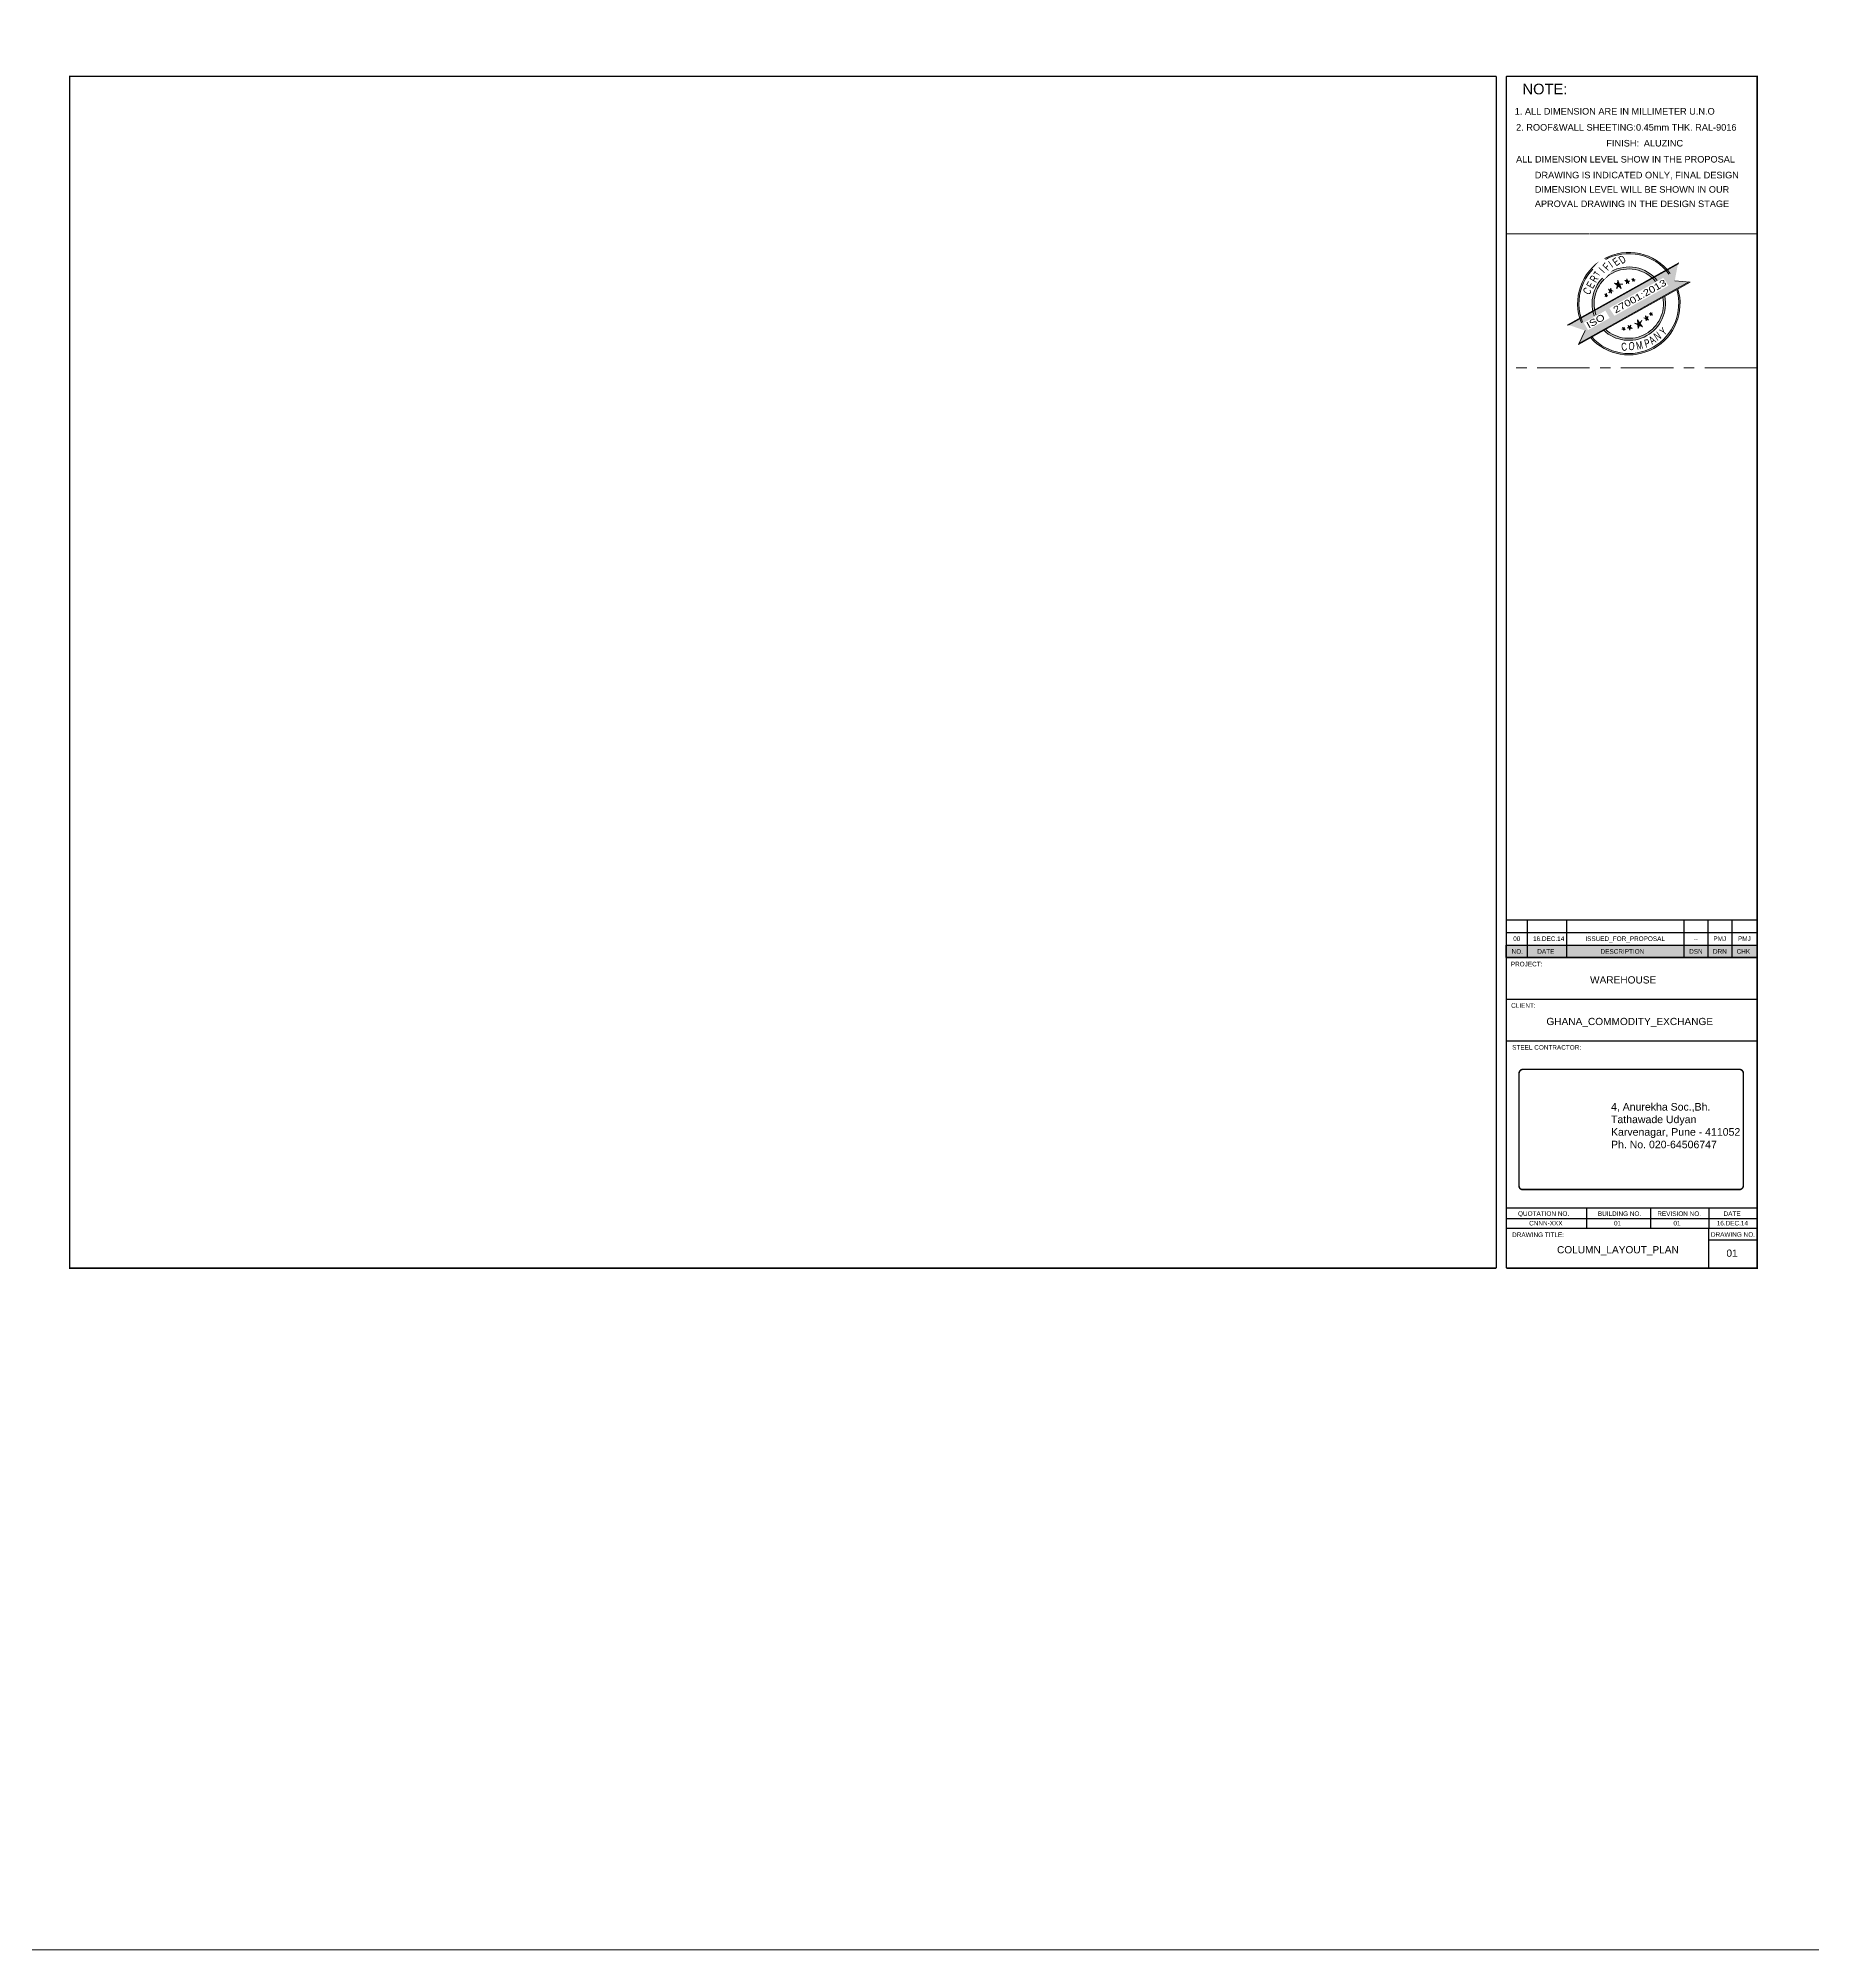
# Model space of a CAD drawing. Header units: millimetres. Extents: x 68421 to 1479662, y -51504 to 144751.
# Drawn here: x 591202 to 642231, y -4942 to 50032 of the extents above; entities that cross this region are included whole.
import ezdxf
from ezdxf.enums import TextEntityAlignment as Align

# ---------------------------------------------------------------- set-up
doc = ezdxf.new("R2010")
doc.units = ezdxf.units.MM
doc.header["$LTSCALE"] = 0.35
doc.header["$MEASUREMENT"] = 0
doc.linetypes.add('CENTER', pattern=[6884.562, 4302.852, -860.57, 860.57, -860.57])
doc.linetypes.add('CONTIN', pattern=[0, 0, 0])
doc.layers.get('0').update_dxf_attribs({"linetype": 'CONTIN'})
doc.layers.add('bORDER', color=1, linetype='CONTINUOUS', lineweight=70)
doc.layers.add('DIMENSIONS', color=7, linetype='CONTINUOUS')
doc.styles.add('ARIAL', font='arial.ttf', dxfattribs={"width": 0.7})
doc.styles.add('S', font='simplex.shx')

msp = doc.modelspace()

# ---------------------------------------------------------------- hatches: boundary and pattern name
at = {"linetype": 'ByBlock', "lineweight": 0}
h = msp.add_hatch(color=12, dxfattribs=at)
h.dxf.hatch_style = 1
h.paths.add_polyline_path([(635689.67674, 41622.01138), (635515.63441, 41239.59111), (638678.68615, 43006.00485), (638261.80695, 43058.42358), (638358.54536, 43560.44422), (635193.73608, 41793.04898)])
h.paths.add_polyline_path([(635646.55297, 41850.39371), (635768.43298, 41638.06266), (636391.12849, 41985.80844), (636269.24847, 42198.13949)], flags=16)
edge = h.paths.add_edge_path(flags=16)
edge.add_line((637928.40242, 43137.83826), (636379.07902, 42272.61494))
edge.add_line((636379.07902, 42272.61494), (636528.70586, 42048.71117))
edge.add_line((636528.70586, 42048.71117), (638078.02926, 42913.93449))
edge.add_line((638078.02926, 42913.93449), (637996.81279, 43059.36581))
h = msp.add_hatch(color=12, dxfattribs=at)
h.dxf.hatch_style = 1
h.paths.add_polyline_path([(635840.15822, 41420.8222), (635874.51444, 41440.00852, 0.7984393777), (638317.45014, 42804.27174), (638351.80636, 42823.45805, -0.803292739), (635840.15822, 41420.8222)])
h.paths.add_polyline_path([(635529.00241, 41980.27926, -0.8004372874), (638038.70781, 43381.83018), (638004.32425, 43362.6286, 0.7955175068), (635563.38598, 41999.48084)])
h = msp.add_hatch(color=12, dxfattribs=at)
h.dxf.hatch_style = 1
h.paths.add_polyline_path([(636217.39344, 41631.49011), (636270.28039, 41661.02495, 0.7190711633), (637921.68419, 42583.25531), (637974.57113, 42612.79015, -0.7330253732), (636217.39344, 41631.49011)])
h.paths.add_polyline_path([(635906.65528, 42191.18039, -0.7292117722), (637661.05495, 43170.92904), (637608.07888, 43141.34443, 0.7150666833), (635959.63134, 42220.765)])
h = msp.add_hatch(color=12, dxfattribs=at)
h.dxf.hatch_style = 1
h.paths.add_polyline_path([(636830.33423, 43068.39953), (636881.67548, 43061.49938), (636881.90592, 43061.19922), (636881.94068, 43061.46373), (636888.74488, 43113.24159), (636911.87382, 43057.44078), (636972.04596, 43049.35378), (636918.17109, 43042.24803), (636943.65492, 42980.76581), (636890.94972, 43021.52406), (636870.06048, 42971.05918), (636878.00739, 43031.53268)])
h = msp.add_hatch(color=12, dxfattribs=at)
h.dxf.hatch_style = 1
h.paths.add_polyline_path([(637025.5589, 43100.73713), (637060.64413, 43096.02175), (637060.8016, 43095.81663), (637060.82535, 43095.99739), (637065.47516, 43131.38098), (637081.28086, 43093.24822), (637122.40086, 43087.72178), (637085.58423, 43082.8659), (637102.9992, 43040.85062), (637066.98189, 43068.7037), (637052.70675, 43034.21737), (637058.13745, 43075.54332)])
h = msp.add_hatch(color=12, dxfattribs=at)
h.dxf.hatch_style = 1
h.paths.add_polyline_path([(636251.46868, 42676.09077), (636284.05201, 42661.53243), (636284.21847, 42661.45806), (636284.12611, 42661.6996), (636298.47242, 42694.06303), (636302.88735, 42653.11674), (636340.94278, 42636.11345), (636304.08592, 42642.00064), (636308.96686, 42596.73235), (636282.28186, 42633.56272), (636258.87386, 42604.73375), (636275.68778, 42642.6638)])
h = msp.add_hatch(color=12, dxfattribs=at)
h.dxf.hatch_style = 1
h.paths.add_polyline_path([(636891.81493, 41704.7234), (636945.78964, 41711.0261), (636921.22416, 41772.88099), (636973.31659, 41731.34242), (636994.95499, 41781.49065), (636986.10844, 41721.14219), (637033.22733, 41683.56952), (636981.99452, 41691.23344), (636981.76858, 41691.537), (636981.72989, 41691.27302), (636974.15541, 41639.60223), (636951.85997, 41695.74126)])
h = msp.add_hatch(color=12, dxfattribs=at)
h.dxf.hatch_style = 1
h.paths.add_polyline_path([(637104.20095, 41835.89255), (637198.52772, 41819.38159), (637187.73576, 41935.69822), (637254.78569, 41840.19497), (637315.93741, 41913.2578), (637271.35426, 41816.59535), (637332.20827, 41729.91732), (637249.17599, 41768.50979), (637248.7518, 41768.70695), (637248.9795, 41768.08377), (637210.93939, 41685.60753), (637201.1778, 41790.81881)])
h = msp.add_hatch(color=12, dxfattribs=at)
h.dxf.hatch_style = 1
h.paths.add_polyline_path([(637377.77743, 41988.18794), (637431.57691, 41978.77088), (637425.42169, 42045.11233), (637463.66376, 41990.64184), (637498.54178, 42032.31338), (637473.11369, 41977.18174), (637507.82191, 41927.74474), (637460.46426, 41949.75604), (637460.22232, 41949.86849), (637460.35219, 41949.51306), (637438.65593, 41902.47256), (637433.08839, 41962.48004)])
h = msp.add_hatch(color=12, dxfattribs=at)
h.dxf.hatch_style = 1
h.paths.add_polyline_path([(637529.00172, 42108.52012), (637565.76682, 42102.08475), (637561.56051, 42147.4207), (637587.69411, 42110.19704), (637611.5288, 42138.67424), (637594.15193, 42100.99878), (637617.87059, 42067.21487), (637585.50766, 42082.25679), (637585.34232, 42082.33364), (637585.43107, 42082.09075), (637570.60444, 42049.94454), (637566.79973, 42090.95203)])
h = msp.add_hatch(color=12, dxfattribs=at)
h.dxf.hatch_style = 1
h.paths.add_polyline_path([(636740.90536, 41668.59859), (636777.79021, 41672.90569), (636761.00283, 41715.17565), (636796.60139, 41686.78931), (636811.38848, 41721.05926), (636805.34299, 41679.81875), (636837.54276, 41654.14261), (636802.53165, 41659.37992), (636802.37725, 41659.58736), (636802.3508, 41659.40697), (636797.17461, 41624.09655), (636781.93851, 41662.46045)])
msp.add_hatch(color=254).paths.add_polyline_path([(633418.42145, 23953.83905), (640631.06415, 23953.83905), (640631.06415, 23590.50531), (633418.42145, 23590.50531)])

# ---------------------------------------------------------------- linework, layer by layer
at = {"color": 12, "linetype": 'Continuous', "lineweight": 5}
for p, q in [((635168.97939, 41779.22355), (638383.30206, 43574.26965)), ((635203.09751, 41776.28582), (638367.90679, 43543.68105)), ((635490.95113, 41225.80668), (638703.36944, 43019.78929)), ((635506.27298, 41256.35428), (638669.32473, 43022.76801)), ((638261.80695, 43058.42358), (638703.36944, 43019.78929)), ((635689.67674, 41622.01138), (635490.95113, 41225.80668))]:
    msp.add_line(p, q, dxfattribs=at)
at = {"color": 12, "linetype": 'ByBlock', "lineweight": 0}
for p, q in [((636830.33423, 43068.39953), (636881.94068, 43061.46373)), ((636830.33423, 43068.39953), (636878.00739, 43031.53268)), ((636878.00739, 43031.53268), (636870.06048, 42971.05918)), ((636890.94972, 43021.52406), (636870.06048, 42971.05918)), ((636881.67548, 43061.49938), (636881.90592, 43061.19922)), ((636888.74488, 43113.24159), (636881.90592, 43061.19922)), ((636911.87382, 43057.44078), (636888.74488, 43113.24159)), ((636890.94972, 43021.52406), (636943.65492, 42980.76581)), ((636911.87382, 43057.44078), (636972.04596, 43049.35378)), ((636918.17109, 43042.24803), (636972.04596, 43049.35378)), ((636943.65492, 42980.76581), (636918.17109, 43042.24803)), ((637025.5589, 43100.73713), (637060.82535, 43095.99739)), ((637025.5589, 43100.73713), (637058.13745, 43075.54332)), ((637058.13745, 43075.54332), (637052.70675, 43034.21737)), ((637066.98189, 43068.7037), (637052.70675, 43034.21737)), ((637060.64413, 43096.02175), (637060.8016, 43095.81663)), ((637065.47516, 43131.38098), (637060.8016, 43095.81663)), ((637081.28086, 43093.24822), (637065.47516, 43131.38098)), ((637066.98189, 43068.7037), (637102.9992, 43040.85062)), ((637081.28086, 43093.24822), (637122.40086, 43087.72178)), ((637085.58423, 43082.8659), (637122.40086, 43087.72178)), ((637102.9992, 43040.85062), (637085.58423, 43082.8659)), ((636251.46868, 42676.09077), (636284.21847, 42661.45806)), ((636275.68778, 42642.6638), (636251.46868, 42676.09077)), ((636275.68778, 42642.6638), (636258.87386, 42604.73375)), ((636282.28186, 42633.56272), (636258.87386, 42604.73375)), ((636308.96686, 42596.73235), (636282.28186, 42633.56272)), ((636298.47242, 42694.06303), (636284.05201, 42661.53243)), ((636284.12611, 42661.6996), (636284.21847, 42661.45806)), ((636298.47242, 42694.06303), (636302.88735, 42653.11674)), ((636302.88735, 42653.11674), (636340.94278, 42636.11345)), ((636304.08592, 42642.00064), (636308.96686, 42596.73235)), ((636304.08592, 42642.00064), (636340.94278, 42636.11345)), ((636359.4283, 42817.18418), (636407.35205, 42795.77169)), ((636394.86884, 42768.2695), (636359.4283, 42817.18418)), ((636394.86884, 42768.2695), (636370.26453, 42712.76532)), ((636404.51815, 42754.95161), (636370.26453, 42712.76532)), ((636443.56711, 42701.05663), (636404.51815, 42754.95161)), ((636407.21691, 42796.12515), (636407.35205, 42795.77169)), ((636434.67078, 42783.56559), (636490.35842, 42758.68417)), ((636436.42468, 42767.29906), (636443.56711, 42701.05663)), ((636436.42468, 42767.29906), (636490.35842, 42758.68417)), ((636973.31659, 41731.34242), (636994.95499, 41781.49065)), ((636986.10844, 41721.14219), (636994.95499, 41781.49065)), ((637201.1778, 41790.81881), (637104.20095, 41835.89255)), ((637198.52772, 41819.38159), (637104.20095, 41835.89255)), ((637187.73576, 41935.69822), (637254.78569, 41840.19497)), ((637198.52772, 41819.38159), (637187.73576, 41935.69822)), ((637210.93939, 41685.60753), (637201.1778, 41790.81881)), ((637254.78569, 41840.19497), (637315.93741, 41913.2578)), ((637271.35426, 41816.59535), (637315.93741, 41913.2578)), ((637271.35426, 41816.59535), (637332.20827, 41729.91732)), ((637433.08839, 41962.48004), (637377.77743, 41988.18794)), ((637431.57691, 41978.77088), (637377.77743, 41988.18794)), ((637425.42169, 42045.11233), (637463.66376, 41990.64184)), ((637431.57691, 41978.77088), (637425.42169, 42045.11233)), ((637438.65593, 41902.47256), (637433.08839, 41962.48004)), ((637438.65593, 41902.47256), (637460.46426, 41949.75604)), ((637507.82191, 41927.74474), (637460.22232, 41949.86849)), ((637460.35219, 41949.51306), (637460.22232, 41949.86849)), ((637463.66376, 41990.64184), (637498.54178, 42032.31338)), ((637473.11369, 41977.18174), (637498.54178, 42032.31338)), ((637473.11369, 41977.18174), (637507.82191, 41927.74474)), ((637566.79973, 42090.95203), (637529.00172, 42108.52012)), ((637565.76682, 42102.08475), (637529.00172, 42108.52012)), ((637561.56051, 42147.4207), (637587.69411, 42110.19704)), ((637565.76682, 42102.08475), (637561.56051, 42147.4207)), ((637570.60444, 42049.94454), (637566.79973, 42090.95203)), ((637570.60444, 42049.94454), (637585.50766, 42082.25679)), ((637617.87059, 42067.21487), (637585.34232, 42082.33364)), ((637585.43107, 42082.09075), (637585.34232, 42082.33364)), ((637587.69411, 42110.19704), (637611.5288, 42138.67424)), ((637594.15193, 42100.99878), (637611.5288, 42138.67424)), ((637594.15193, 42100.99878), (637617.87059, 42067.21487)), ((636777.79021, 41672.90569), (636740.90536, 41668.59859)), ((636781.93851, 41662.46045), (636740.90536, 41668.59859)), ((636761.00283, 41715.17565), (636777.79021, 41672.90569)), ((636796.60139, 41686.78931), (636761.00283, 41715.17565)), ((636781.93851, 41662.46045), (636797.17461, 41624.09655)), ((636796.60139, 41686.78931), (636811.38848, 41721.05926)), ((636797.17461, 41624.09655), (636802.37725, 41659.58736)), ((636837.54276, 41654.14261), (636802.3508, 41659.40697)), ((636802.53165, 41659.37992), (636802.37725, 41659.58736)), ((636805.34299, 41679.81875), (636811.38848, 41721.05926)), ((636837.54276, 41654.14261), (636805.34299, 41679.81875)), ((636945.78964, 41711.0261), (636891.81493, 41704.7234)), ((636951.85997, 41695.74126), (636891.81493, 41704.7234)), ((636921.22416, 41772.88099), (636945.78964, 41711.0261)), ((636973.31659, 41731.34242), (636921.22416, 41772.88099)), ((636951.85997, 41695.74126), (636974.15541, 41639.60223)), ((636974.15541, 41639.60223), (636981.76858, 41691.537)), ((637033.22733, 41683.56952), (636981.72989, 41691.27302)), ((636981.99452, 41691.23344), (636981.76858, 41691.537)), ((637033.22733, 41683.56952), (636986.10844, 41721.14219)), ((637210.93939, 41685.60753), (637249.17599, 41768.50979)), ((637332.20827, 41729.91732), (637248.7518, 41768.70695)), ((637248.9795, 41768.08377), (637248.7518, 41768.70695))]:
    msp.add_line(p, q, dxfattribs=at)
at = {"color": 7}
for p, q in [((633418.42144, 24680.50652), (640631.06415, 24680.50652)), ((633418.42144, 24317.17278), (640631.06415, 24317.17278)), ((634019.87433, 24680.50652), (634019.87433, 23590.50531)), ((635150.26399, 24680.50652), (635150.26399, 23590.50531)), ((638522.11102, 24680.50652), (638522.11102, 23590.50531)), ((639211.7339, 24680.50652), (639211.7339, 23590.50531)), ((639900.13853, 24680.50652), (639900.13853, 23590.50531)), ((633418.42144, 23590.50531), (640631.06415, 23590.50531)), ((633418.42144, 22398), (640631.06415, 22398)), ((633418.42144, 21194.61436), (640631.06415, 21194.61436)), ((633418.42144, 16394.79778), (640631.06415, 16394.79778)), ((633418.42144, 16394.79778), (640626.32737, 16394.79778)), ((640631.06415, 16078.49724), (633418.42144, 16078.49724)), ((635726.2675, 16394.79778), (635726.2675, 15812.83944)), ((637568.33799, 16394.79778), (637568.33799, 15812.83944)), ((639241.97855, 16394.79778), (639241.97855, 15812.83944)), ((640626.32737, 16394.79778), (640626.32737, 14676.93759)), ((633418.42144, 15812.83944), (640626.32737, 15812.83944)), ((639241.97855, 14661.57791), (639241.97855, 15812.83944)), ((639241.97855, 15479.66639), (640626.32737, 15479.66639))]:
    msp.add_line(p, q, dxfattribs=at)
at = {"linetype": 'CENTER', "lineweight": 0}
msp.add_lwpolyline([(633418.42145, 48936.05446), (640631.06415, 48936.05446), (640631.06415, 44407.67169), (633418.42145, 44407.67169)], close=True, dxfattribs=at)
at = {"color": 12, "linetype": 'ByBlock', "lineweight": 0}
for radius, start, end in [(1473.024, 36.218576934, 202.143979294), (1434.624, 36.407933386, 201.954622844), (1055.232, 39.028541052, 199.334015175), (997.632, 39.603264628, 198.759291599), (1473.024, 221.63195764, 16.730598598), (1434.624, 221.970789864, 16.391766375), (1055.232, 226.696554472, 11.666001758), (997.632, 227.743632507, 10.618923719)]:
    msp.add_arc((636941.1371, 42399.41569), radius, start, end, dxfattribs=at)
at = {"layer": 'bORDER', "color": 5, "const_width": 43.27586}
for points in [[(633129.91574, 48936.05446), (592104.40403, 48936.05446), (592104.40403, 14661.57791), (633129.91574, 14661.57791)], [(633129.91574, 48936.05446), (633129.91574, 14661.57791)], [(633418.42145, 14661.57791), (640631.06415, 14661.57791), (640631.06415, 48936.05446), (633418.42145, 48936.05446)], [(633418.42145, 48936.05446), (633418.42145, 14661.57791)]]:
    msp.add_lwpolyline(points, dxfattribs=at)
msp.add_lwpolyline([(633899.46005, 20377.81302), (640120.43811, 20377.81302, -0.4142135624), (640234.7167, 20263.53442), (640234.7167, 17035.22835, -0.4142135624), (640120.43811, 16920.94976), (633899.46005, 16920.94976, -0.4883297909), (633785.18145, 17035.22835), (633785.18145, 20263.53442, -0.1989123674), (633818.65288, 20344.34159, -0.1989123673), (633899.46005, 20377.81302, -0.5870466419)], format="xyb", dxfattribs=at)
at = {"layer": 'DIMENSIONS', "color": 7, "linetype": 'Continuous'}
msp.add_lwpolyline([(633418.42144, 23953.83905), (640631.06415, 23953.83905), (640631.06415, 23590.50531), (633418.42144, 23590.50531)], close=True, dxfattribs=at)

# ---------------------------------------------------------------- texts
at = {"color": 7, "style": 'ARIAL'}
for s, height, p in [('NOTE:', 303.964273, (633880.95084, 48419.04367)), ('1. ALL DIMENSION ARE IN MILLIMETER U.N.O', 189.0189729, (633660.07141, 47835.37406)), ('2. ROOF&WALL SHEETING:0.45mm THK. RAL-9016', 189.0189729, (633699.52891, 47373.66514)), ('FINISH:', 189.018973, (636295.48917, 46918.67642)), ('ALUZINC', 189.018973, (637372.56266, 46918.67642)), ('ALL DIMENSION LEVEL SHOW IN THE PROPOSAL ', 189.0189729, (633699.52891, 46457.16826)), ('DRAWING IS INDICATED ONLY, FINAL DESIGN ', 189.0189729, (634238.32429, 46002.17954)), ('DIMENSION LEVEL WILL BE SHOWN IN OUR', 189.0189729, (634238.32429, 45588.87097)), ('APROVAL DRAWING IN THE DESIGN STAGE', 189.0189729, (634238.32429, 45175.93187))]:
    msp.add_text(s, height=height, dxfattribs=at).set_placement(p)
at = {"color": 12, "linetype": 'Continuous', "lineweight": 5, "style": 'ARIAL', "width": 1.2}
for s, p in [('27001:2013', (636559.86574, 42114.70461)), ('ISO ', (635790.08679, 41680.1283))]:
    msp.add_text(s, height=192, rotation=29.181278115, dxfattribs=at).set_placement(p)
at = {"style": 'ARIAL'}
for s, height, p in [('NO.', 131.681996, (633571.23085, 23703.70781)), ('DATE', 131.681996, (634309.37389, 23703.75273)), ('DESCRIPTION', 131.6819956, (636129.42286, 23703.70781)), ('DSN', 131.681996, (638676.91053, 23703.75273)), ('DRN', 131.681996, (639361.0647, 23703.75273)), ('CHK', 131.681996, (640042.45449, 23703.75273)), ('PROJECT:', 131.681996, (633547.35035, 23340.37408)), ('CLIENT:', 131.681996, (633557.39975, 22147.86877)), ('STEEL CONTRACTOR:', 131.6819956, (633587.42683, 20944.48313)), ('QUOTATION NO.', 131.6819956, (633755.01959, 16164.72279)), ('BUILDING NO.', 131.6819956, (636051.37975, 16160.72563)), ('REVISION NO.', 131.6819956, (637760.81851, 16160.72563)), ('DATE', 131.681996, (639665.98111, 16160.77054)), ('DRAWING TITLE:', 131.6819956, (633585.70869, 15555.67711)), ('DRAWING NO.', 131.6819956, (639302.11187, 15563.03014))]:
    msp.add_text(s, height=height, dxfattribs=at).set_placement(p)
at = {"color": 12, "linetype": 'ByBlock', "lineweight": 0, "char_height": 230.4, "style": 'ARIAL'}
for s, insert, width, attachment_point, rotation in [('E', (635704.72159, 42926.7299), 216.96, 1, 60.035269404), ('R', (635798.48159, 43099.8499), 216.96, 1, 60.035269404), ('T', (635913.04159, 43250.2499), 216.96, 1, 60.035269404), ('C', (635602.32159, 42747.2099), 216.96, 1, 60.035269404), ('C', (636739.92159, 41030.2833), 216.96, 7, 7.210764218), ('O', (636924.56416, 41066.2386), 216.96, 7, 356.117041207), ('M', (637180.31665, 41068.20339), 216.96, 7, 12.737798121), ('P', (637424.83392, 41130.08674), 162.816, 7, 15.026057765), ('A', (637738.11586, 41296.75553), 216.96, 9, 33.935074324), ('N', (637893.56791, 41417.04173), 216.96, 9, 33.935074324), ('Y', (638064.50125, 41565.28729), 216.96, 9, 41.579698869)]:
    msp.add_mtext(s, dxfattribs=dict(at, insert=insert, width=width, attachment_point=attachment_point, rotation=rotation))
at = {"insert": (636429.13939, 19408.68002), "char_height": 216.5725958, "width": 4141.1310918, "attachment_point": 1, "style": 'S'}
msp.add_mtext('{\\fArial|b0|i0|c0|p34;4, Anurekha Soc.,Bh. Tathawade Udyan\\PKarvenagar, Pune - 411052 Ph. No. 020-64506747}', dxfattribs=at)
at = {"style": 'ARIAL'}
for tag, text, height, p in [('00', '00', 131.681996, (633719.14789, 24135.50591)), ('16.DEC.14', '16.DEC.14', 131.681996, (634636.43042, 24135.50591)), ('ISSUED_FOR_PROPOSAL', 'ISSUED FOR PROPOSAL', 131.6819956, (636836.18751, 24135.50591)), ('PMJ', 'KSP', 131.681996, (639556.70988, 24135.50591)), ('PMJ', 'TVS', 131.681996, (640264.71887, 24135.50591)), ('--', 'RSG', 131.681996, (638866.92246, 24135.50591)), ('WAREHOUSE', 'WAREHOUSE', 207.91894, (636778.18386, 22951.48478)), ('GHANA_COMMODITY_EXCHANGE', 'GHANA COMMODITY EXCHANGE', 207.9189404, (636967.90784, 21755.39063)), ('CNNN-XXX', 'CNNN-XXX', 131.681996, (634555.27535, 15954.03142)), ('01', '01', 131.681996, (636617.54899, 15954.03142)), ('01', '01', 131.681996, (638326.11024, 15954.03142)), ('16.DEC.14', '16.DEC.14', 131.681996, (639918.25, 15954.03142)), ('COLUMN_LAYOUT_PLAN', 'COLUMN_LAYOUT_PLAN', 207.9189404, (636627.48161, 15190.46417)), ('01', '01', 207.91894, (639910.11681, 15091.7214))]:
    msp.add_attdef(tag, text=text, height=height, dxfattribs=at).set_placement(p, align=Align.MIDDLE_CENTER)

# ---------------------------------------------------------------- next in the draw order: texts
at = {"color": 12, "linetype": 'ByBlock', "lineweight": 0, "insert": (636056.08159, 43415.3699), "char_height": 230.4, "width": 216.96, "attachment_point": 1, "rotation": 47.374646484, "style": 'ARIAL', "bg_fill": 2}
msp.add_mtext('I', dxfattribs=at)

# ---------------------------------------------------------------- next in the draw order: hatches: boundary and pattern name
at = {"linetype": 'ByBlock', "lineweight": 0}
h = msp.add_hatch(color=12, dxfattribs=at)
h.dxf.hatch_style = 1
h.paths.add_polyline_path([(636525.19264, 42992.41353), (636615.2094, 42980.31547), (636615.61342, 42979.7892), (636615.67436, 42980.25298), (636627.60419, 43071.03524), (636668.15623, 42973.19953), (636773.65619, 42959.02057), (636679.19723, 42946.56204), (636723.87812, 42838.76509), (636631.46993, 42910.22665), (636594.84479, 42821.74643), (636608.77813, 42927.77479)])
h = msp.add_hatch(color=12, dxfattribs=at)
h.dxf.hatch_style = 1
h.paths.add_polyline_path([(636359.4283, 42817.18418), (636407.10847, 42795.88052), (636407.35205, 42795.77169), (636407.21691, 42796.12515), (636428.21028, 42843.48351), (636434.67078, 42783.56559), (636490.35842, 42758.68417), (636436.42468, 42767.29906), (636443.56711, 42701.05663), (636404.51815, 42754.95161), (636370.26453, 42712.76532), (636394.86884, 42768.2695)])

# ---------------------------------------------------------------- next in the draw order: linework, layer by layer
at = {"color": 12, "linetype": 'ByBlock', "lineweight": 0}
for p, q in [((636525.19264, 42992.41353), (636615.67436, 42980.25298)), ((636525.19264, 42992.41353), (636608.77813, 42927.77479)), ((636608.77813, 42927.77479), (636594.84479, 42821.74643)), ((636631.46993, 42910.22665), (636594.84479, 42821.74643)), ((636615.2094, 42980.31547), (636615.61342, 42979.7892)), ((636627.60419, 43071.03524), (636615.61342, 42979.7892)), ((636668.15623, 42973.19953), (636627.60419, 43071.03524)), ((636631.46993, 42910.22665), (636723.87812, 42838.76509)), ((636668.15623, 42973.19953), (636773.65619, 42959.02057)), ((636679.19723, 42946.56204), (636773.65619, 42959.02057)), ((636723.87812, 42838.76509), (636679.19723, 42946.56204)), ((636428.21028, 42843.48351), (636407.10847, 42795.88052)), ((636428.21028, 42843.48351), (636434.67078, 42783.56559))]:
    msp.add_line(p, q, dxfattribs=at)
at = {"linetype": 'Continuous', "lineweight": 5}
msp.add_lwpolyline([(554137, 102496), (923742, 102496), (923742, -4942), (554137, -4942)], close=True, dxfattribs=at)
at = {"linetype": 'CENTER', "lineweight": 0}
msp.add_lwpolyline([(633418.42145, 44407.67169), (640631.06415, 44407.67169), (640631.06415, 40555.51169), (633418.42145, 40555.51169)], close=True, dxfattribs=at)

# ---------------------------------------------------------------- next in the draw order: texts
at = {"color": 12, "linetype": 'ByBlock', "lineweight": 0, "char_height": 230.4, "width": 216.96, "attachment_point": 1, "style": 'ARIAL'}
for s, insert, rotation in [('F', (636164.29427, 43490.02619), 47.374646484), ('I', (636327.58819, 43605.34849), 35.485988444), ('E', (636445.34819, 43654.30849), 35.485988444), ('D', (636621.65703, 43721.74321), 33.195378401)]:
    msp.add_mtext(s, dxfattribs=dict(at, insert=insert, rotation=rotation))

doc.saveas('drawing.dxf')
